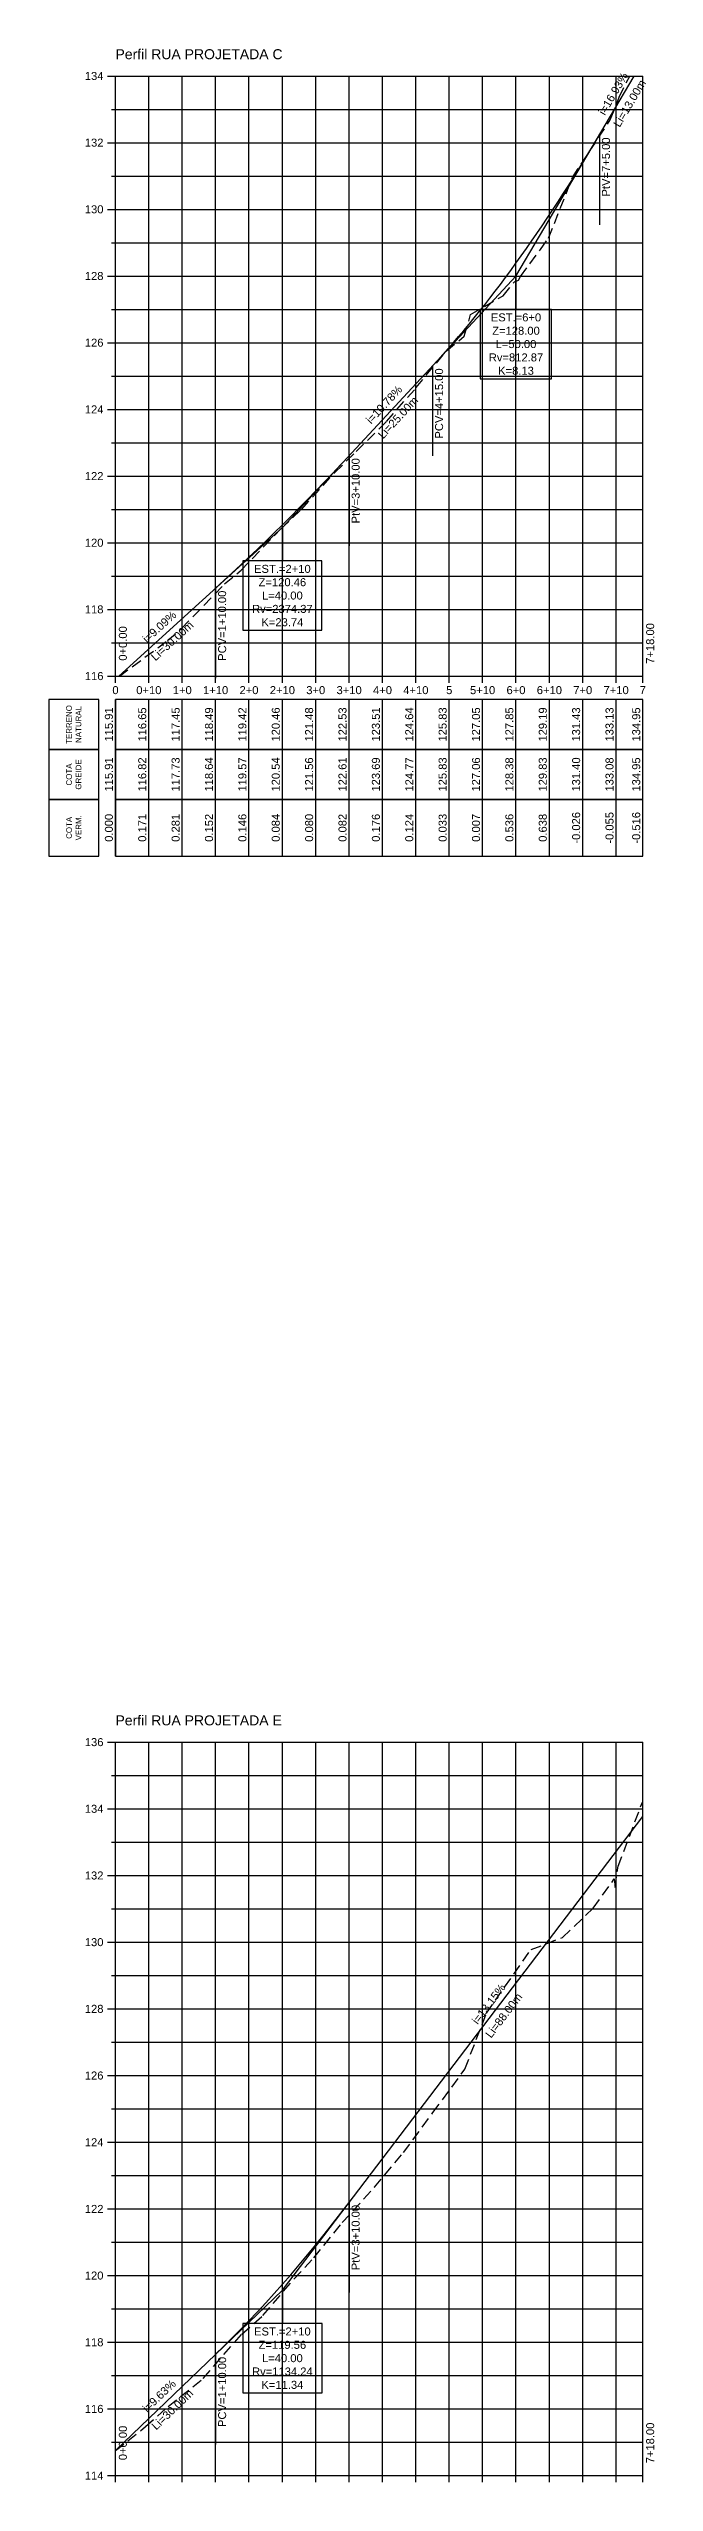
# Model space of a CAD drawing. Header units: metres. Extents: x 437145 to 443371, y 9612590 to 9615494.
# Drawn here: x 441651 to 441833, y 9614007 to 9614737 of the extents above; entities that cross this region are included whole.
import ezdxf

# ---------------------------------------------------------------- set-up
doc = ezdxf.new("R2010")
doc.units = ezdxf.units.M
doc.linetypes.add('HIDDEN', pattern=[9.525, 6.35, -3.175])
for name, color, linetype in [('Borda', 1, 'Continuous'), ('Cota', 2, 'Continuous'), ('COTA-TN', 7, 'Continuous'), ('Estacas', 7, 'Continuous'), ('Malha', 251, 'Continuous'), ('Perfil visualização', 7, 'Continuous'), ('PIs', 2, 'Continuous'), ('Plataforma 1', 10, 'Continuous'), ('Terreno', 3, 'HIDDEN'), ('TEXTO', 7, 'Continuous'), ('TXT-Curvas', 7, 'Continuous'), ('TXT-Estacas', 7, 'Continuous'), ('TXT-Perfil', 7, 'Continuous')]:
    doc.layers.add(name, color=color, linetype=linetype)
doc.styles.add('ARIAL', font='arial.ttf')

msp = doc.modelspace()

# ---------------------------------------------------------------- linework, layer by layer
at = {"layer": 'Borda', "color": 3, "linetype": 'Continuous', "lineweight": -3}
for p, q in [((441668.95, 9614729.26), (441671.35, 9614729.26)), ((441670.15, 9614719.26), (441671.35, 9614719.26)), ((441668.95, 9614709.26), (441671.35, 9614709.26)), ((441670.15, 9614699.26), (441671.35, 9614699.26)), ((441668.95, 9614689.26), (441671.35, 9614689.26)), ((441670.15, 9614679.26), (441671.35, 9614679.26)), ((441668.95, 9614669.26), (441671.35, 9614669.26)), ((441670.15, 9614659.26), (441671.35, 9614659.26)), ((441668.95, 9614649.26), (441671.35, 9614649.26)), ((441670.15, 9614639.26), (441671.35, 9614639.26)), ((441668.95, 9614629.26), (441671.35, 9614629.26)), ((441670.15, 9614619.26), (441671.35, 9614619.26)), ((441668.95, 9614609.26), (441671.35, 9614609.26)), ((441670.15, 9614599.26), (441671.35, 9614599.26)), ((441668.95, 9614589.26), (441671.35, 9614589.26)), ((441670.15, 9614579.26), (441671.35, 9614579.26)), ((441668.95, 9614569.26), (441671.35, 9614569.26)), ((441670.15, 9614559.26), (441671.35, 9614559.26)), ((441668.95, 9614549.26), (441671.35, 9614549.26)), ((441668.95, 9614229.5), (441671.35, 9614229.5)), ((441670.15, 9614219.5), (441671.35, 9614219.5)), ((441668.95, 9614209.5), (441671.35, 9614209.5)), ((441670.15, 9614199.5), (441671.35, 9614199.5)), ((441668.95, 9614189.5), (441671.35, 9614189.5)), ((441670.15, 9614179.5), (441671.35, 9614179.5)), ((441668.95, 9614169.5), (441671.35, 9614169.5)), ((441670.15, 9614159.5), (441671.35, 9614159.5)), ((441668.95, 9614149.5), (441671.35, 9614149.5)), ((441670.15, 9614139.5), (441671.35, 9614139.5)), ((441668.95, 9614129.5), (441671.35, 9614129.5)), ((441670.15, 9614119.5), (441671.35, 9614119.5)), ((441668.95, 9614109.5), (441671.35, 9614109.5)), ((441670.15, 9614099.5), (441671.35, 9614099.5)), ((441668.95, 9614089.5), (441671.35, 9614089.5)), ((441670.15, 9614079.5), (441671.35, 9614079.5)), ((441668.95, 9614069.5), (441671.35, 9614069.5)), ((441670.15, 9614059.5), (441671.35, 9614059.5)), ((441668.95, 9614049.5), (441671.35, 9614049.5)), ((441670.15, 9614039.5), (441671.35, 9614039.5)), ((441668.95, 9614029.5), (441671.35, 9614029.5)), ((441670.15, 9614019.5), (441671.35, 9614019.5)), ((441668.95, 9614009.5), (441671.35, 9614009.5))]:
    msp.add_line(p, q, dxfattribs=at)
at = {"layer": 'Borda', "color": 1, "linetype": 'Continuous', "lineweight": -3}
for p, q in [((441671.35, 9614549.26), (441671.35, 9614729.26)), ((441671.35, 9614729.26), (441829.35, 9614729.26)), ((441829.35, 9614549.26), (441829.35, 9614729.26)), ((441671.35, 9614549.26), (441829.35, 9614549.26)), ((441671.35, 9614009.5), (441671.35, 9614229.5)), ((441671.35, 9614229.5), (441829.35, 9614229.5)), ((441829.35, 9614009.5), (441829.35, 9614229.5)), ((441671.35, 9614009.5), (441829.35, 9614009.5))]:
    msp.add_line(p, q, dxfattribs=at)
at = {"layer": 'COTA-TN', "color": 8, "linetype": 'Continuous', "lineweight": -3}
for p, q in [((441671.35, 9614495.26), (441671.35, 9614542.26)), ((441681.35, 9614495.26), (441681.35, 9614542.26)), ((441691.35, 9614495.26), (441691.35, 9614542.26)), ((441701.35, 9614495.26), (441701.35, 9614542.26)), ((441711.35, 9614495.26), (441711.35, 9614542.26)), ((441721.35, 9614495.26), (441721.35, 9614542.26)), ((441731.35, 9614495.26), (441731.35, 9614542.26)), ((441741.35, 9614495.26), (441741.35, 9614542.26)), ((441751.35, 9614495.26), (441751.35, 9614542.26)), ((441761.35, 9614495.26), (441761.35, 9614542.26)), ((441771.35, 9614495.26), (441771.35, 9614542.26)), ((441781.35, 9614495.26), (441781.35, 9614542.26)), ((441791.35, 9614495.26), (441791.35, 9614542.26)), ((441801.35, 9614495.26), (441801.35, 9614542.26)), ((441811.35, 9614495.26), (441811.35, 9614542.26)), ((441821.35, 9614495.26), (441821.35, 9614542.26)), ((441829.35, 9614495.26), (441829.35, 9614542.26))]:
    msp.add_line(p, q, dxfattribs=at)
for points in [[(441666.35, 9614527.26), (441666.35, 9614542.26), (441651.35, 9614542.26), (441651.35, 9614527.26)], [(441671.35, 9614527.26), (441829.35, 9614527.26), (441829.35, 9614542.26), (441671.35, 9614542.26)], [(441666.35, 9614512.26), (441666.35, 9614527.26), (441651.35, 9614527.26), (441651.35, 9614512.26)], [(441671.35, 9614512.26), (441829.35, 9614512.26), (441829.35, 9614527.26), (441671.35, 9614527.26)], [(441666.35, 9614495.26), (441666.35, 9614512.26), (441651.35, 9614512.26), (441651.35, 9614495.26)], [(441671.35, 9614495.26), (441829.35, 9614495.26), (441829.35, 9614512.26), (441671.35, 9614512.26)]]:
    msp.add_3dface(points, dxfattribs=at)
at = {"layer": 'Estacas', "color": 3, "linetype": 'Continuous', "lineweight": -3}
for p, q in [((441671.35, 9614547.26), (441671.35, 9614549.26)), ((441681.35, 9614547.26), (441681.35, 9614549.26)), ((441691.35, 9614547.26), (441691.35, 9614549.26)), ((441701.35, 9614547.26), (441701.35, 9614549.26)), ((441711.35, 9614547.26), (441711.35, 9614549.26)), ((441721.35, 9614547.26), (441721.35, 9614549.26)), ((441731.35, 9614547.26), (441731.35, 9614549.26)), ((441741.35, 9614547.26), (441741.35, 9614549.26)), ((441751.35, 9614547.26), (441751.35, 9614549.26)), ((441761.35, 9614547.26), (441761.35, 9614549.26)), ((441771.35, 9614547.26), (441771.35, 9614549.26)), ((441781.35, 9614547.26), (441781.35, 9614549.26)), ((441791.35, 9614547.26), (441791.35, 9614549.26)), ((441801.35, 9614547.26), (441801.35, 9614549.26)), ((441811.35, 9614547.26), (441811.35, 9614549.26)), ((441821.35, 9614547.26), (441821.35, 9614549.26)), ((441829.35, 9614547.26), (441829.35, 9614549.26)), ((441671.35, 9614007.5), (441671.35, 9614009.5)), ((441681.35, 9614007.5), (441681.35, 9614009.5)), ((441691.35, 9614007.5), (441691.35, 9614009.5)), ((441701.35, 9614007.5), (441701.35, 9614009.5)), ((441711.35, 9614007.5), (441711.35, 9614009.5)), ((441721.35, 9614007.5), (441721.35, 9614009.5)), ((441731.35, 9614007.5), (441731.35, 9614009.5)), ((441741.35, 9614007.5), (441741.35, 9614009.5)), ((441751.35, 9614007.5), (441751.35, 9614009.5)), ((441761.35, 9614007.5), (441761.35, 9614009.5)), ((441771.35, 9614007.5), (441771.35, 9614009.5)), ((441781.35, 9614007.5), (441781.35, 9614009.5)), ((441791.35, 9614007.5), (441791.35, 9614009.5)), ((441801.35, 9614007.5), (441801.35, 9614009.5)), ((441811.35, 9614007.5), (441811.35, 9614009.5)), ((441821.35, 9614007.5), (441821.35, 9614009.5)), ((441829.35, 9614007.5), (441829.35, 9614009.5))]:
    msp.add_line(p, q, dxfattribs=at)
at = {"layer": 'Malha', "color": 251, "linetype": 'Continuous', "lineweight": -3}
for p, q in [((441671.35, 9614729.26), (441829.35, 9614729.26)), ((441671.35, 9614549.26), (441671.35, 9614729.26)), ((441681.35, 9614549.26), (441681.35, 9614729.26)), ((441691.35, 9614549.26), (441691.35, 9614729.26)), ((441701.35, 9614549.26), (441701.35, 9614729.26)), ((441711.35, 9614549.26), (441711.35, 9614729.26)), ((441721.35, 9614549.26), (441721.35, 9614729.26)), ((441731.35, 9614549.26), (441731.35, 9614729.26)), ((441741.35, 9614549.26), (441741.35, 9614729.26)), ((441751.35, 9614549.26), (441751.35, 9614729.26)), ((441761.35, 9614549.26), (441761.35, 9614729.26)), ((441771.35, 9614549.26), (441771.35, 9614729.26)), ((441781.35, 9614549.26), (441781.35, 9614729.26)), ((441791.35, 9614549.26), (441791.35, 9614729.26)), ((441801.35, 9614549.26), (441801.35, 9614729.26)), ((441811.35, 9614549.26), (441811.35, 9614729.26)), ((441821.35, 9614549.26), (441821.35, 9614729.26)), ((441829.35, 9614549.26), (441829.35, 9614729.26)), ((441671.35, 9614719.26), (441829.35, 9614719.26)), ((441671.35, 9614709.26), (441829.35, 9614709.26)), ((441671.35, 9614699.26), (441829.35, 9614699.26)), ((441671.35, 9614689.26), (441829.35, 9614689.26)), ((441671.35, 9614679.26), (441829.35, 9614679.26)), ((441671.35, 9614669.26), (441829.35, 9614669.26)), ((441671.35, 9614659.26), (441829.35, 9614659.26)), ((441671.35, 9614649.26), (441829.35, 9614649.26)), ((441671.35, 9614639.26), (441829.35, 9614639.26)), ((441671.35, 9614629.26), (441829.35, 9614629.26)), ((441671.35, 9614619.26), (441829.35, 9614619.26)), ((441671.35, 9614609.26), (441829.35, 9614609.26)), ((441671.35, 9614599.26), (441829.35, 9614599.26)), ((441671.35, 9614589.26), (441829.35, 9614589.26)), ((441671.35, 9614579.26), (441829.35, 9614579.26)), ((441671.35, 9614569.26), (441829.35, 9614569.26)), ((441671.35, 9614559.26), (441829.35, 9614559.26)), ((441671.35, 9614549.26), (441829.35, 9614549.26)), ((441671.35, 9614229.5), (441829.35, 9614229.5)), ((441671.35, 9614009.5), (441671.35, 9614229.5)), ((441681.35, 9614009.5), (441681.35, 9614229.5)), ((441691.35, 9614009.5), (441691.35, 9614229.5)), ((441701.35, 9614009.5), (441701.35, 9614229.5)), ((441711.35, 9614009.5), (441711.35, 9614229.5)), ((441721.35, 9614009.5), (441721.35, 9614229.5)), ((441731.35, 9614009.5), (441731.35, 9614229.5)), ((441741.35, 9614009.5), (441741.35, 9614229.5)), ((441751.35, 9614009.5), (441751.35, 9614229.5)), ((441761.35, 9614009.5), (441761.35, 9614229.5)), ((441771.35, 9614009.5), (441771.35, 9614229.5)), ((441781.35, 9614009.5), (441781.35, 9614229.5)), ((441791.35, 9614009.5), (441791.35, 9614229.5)), ((441801.35, 9614009.5), (441801.35, 9614229.5)), ((441811.35, 9614009.5), (441811.35, 9614229.5)), ((441821.35, 9614009.5), (441821.35, 9614229.5)), ((441829.35, 9614009.5), (441829.35, 9614229.5)), ((441671.35, 9614219.5), (441829.35, 9614219.5)), ((441671.35, 9614209.5), (441829.35, 9614209.5)), ((441671.35, 9614199.5), (441829.35, 9614199.5)), ((441671.35, 9614189.5), (441829.35, 9614189.5)), ((441671.35, 9614179.5), (441829.35, 9614179.5)), ((441671.35, 9614169.5), (441829.35, 9614169.5)), ((441671.35, 9614159.5), (441829.35, 9614159.5)), ((441671.35, 9614149.5), (441829.35, 9614149.5)), ((441671.35, 9614139.5), (441829.35, 9614139.5)), ((441671.35, 9614129.5), (441829.35, 9614129.5)), ((441671.35, 9614119.5), (441829.35, 9614119.5)), ((441671.35, 9614109.5), (441829.35, 9614109.5)), ((441671.35, 9614099.5), (441829.35, 9614099.5)), ((441671.35, 9614089.5), (441829.35, 9614089.5)), ((441671.35, 9614079.5), (441829.35, 9614079.5)), ((441671.35, 9614069.5), (441829.35, 9614069.5)), ((441671.35, 9614059.5), (441829.35, 9614059.5)), ((441671.35, 9614049.5), (441829.35, 9614049.5)), ((441671.35, 9614039.5), (441829.35, 9614039.5)), ((441671.35, 9614029.5), (441829.35, 9614029.5)), ((441671.35, 9614019.5), (441829.35, 9614019.5)), ((441671.35, 9614009.5), (441829.35, 9614009.5))]:
    msp.add_line(p, q, dxfattribs=at)
at = {"layer": 'PIs', "color": 2, "linetype": 'Continuous', "lineweight": -3}
for p, q in [((441671.35, 9614549.26), (441671.35, 9614729.26)), ((441829.35, 9614549.26), (441829.35, 9614729.26)), ((441671.35, 9614009.5), (441671.35, 9614229.5)), ((441829.35, 9614009.5), (441829.35, 9614229.5))]:
    msp.add_line(p, q, dxfattribs=at)
at = {"layer": 'Plataforma 1', "color": 10, "linetype": 'Continuous', "lineweight": -3, "ltscale": 2}
for p, q in [((441791.35, 9614669.26), (441826.79, 9614729.26)), ((441814.78, 9614708.95), (441816.35, 9614711.58)), ((441811.66, 9614703.78), (441813.22, 9614706.35)), ((441813.22, 9614706.35), (441814.78, 9614708.95)), ((441806.97, 9614696.25), (441808.53, 9614698.73)), ((441808.53, 9614698.73), (441810.1, 9614701.24)), ((441810.1, 9614701.24), (441811.66, 9614703.78)), ((441802.28, 9614688.99), (441803.85, 9614691.38)), ((441803.85, 9614691.38), (441805.41, 9614693.8)), ((441805.41, 9614693.8), (441806.97, 9614696.25)), ((441797.6, 9614682), (441799.16, 9614684.3)), ((441799.16, 9614684.3), (441800.72, 9614686.63)), ((441800.72, 9614686.63), (441802.28, 9614688.99)), ((441791.35, 9614673.1), (441792.91, 9614675.28)), ((441792.91, 9614675.28), (441794.47, 9614677.49)), ((441794.47, 9614677.49), (441796.03, 9614679.73)), ((441796.03, 9614679.73), (441797.6, 9614682)), ((441721.35, 9614593.83), (441791.35, 9614669.26)), ((441786.66, 9614666.75), (441788.22, 9614668.84)), ((441788.22, 9614668.84), (441789.78, 9614670.95)), ((441789.78, 9614670.95), (441791.35, 9614673.1)), ((441780.41, 9614658.69), (441781.97, 9614660.66)), ((441781.97, 9614660.66), (441783.53, 9614662.66)), ((441783.53, 9614662.66), (441785.1, 9614664.69)), ((441785.1, 9614664.69), (441786.66, 9614666.75)), ((441774.16, 9614651.11), (441775.72, 9614652.96)), ((441775.72, 9614652.96), (441777.28, 9614654.84)), ((441777.28, 9614654.84), (441778.85, 9614656.75)), ((441778.85, 9614656.75), (441780.41, 9614658.69)), ((441767.91, 9614644.02), (441769.47, 9614645.75)), ((441769.47, 9614645.75), (441771.03, 9614647.51)), ((441771.03, 9614647.51), (441772.6, 9614649.3)), ((441772.6, 9614649.3), (441774.16, 9614651.11)), ((441766.35, 9614642.32), (441767.91, 9614644.02)), ((441733.85, 9614607.42), (441736.35, 9614610.05)), ((441736.35, 9614610.05), (441738.85, 9614612.7)), ((441738.85, 9614612.7), (441741.35, 9614615.38)), ((441726.35, 9614599.69), (441728.85, 9614602.24)), ((441728.85, 9614602.24), (441731.35, 9614604.82)), ((441731.35, 9614604.82), (441733.85, 9614607.42)), ((441718.85, 9614592.2), (441721.35, 9614594.68)), ((441721.35, 9614594.68), (441723.85, 9614597.17)), ((441723.85, 9614597.17), (441726.35, 9614599.69)), ((441672.31, 9614549.26), (441721.35, 9614593.83)), ((441711.35, 9614584.95), (441713.85, 9614587.34)), ((441713.85, 9614587.34), (441716.35, 9614589.76)), ((441716.35, 9614589.76), (441718.85, 9614592.2)), ((441703.85, 9614577.94), (441706.35, 9614580.25)), ((441706.35, 9614580.25), (441708.85, 9614582.59)), ((441708.85, 9614582.59), (441711.35, 9614584.95)), ((441701.35, 9614575.65), (441703.85, 9614577.94)), ((441721.35, 9614065.14), (441829.35, 9614207.19)), ((441738.85, 9614088.19), (441741.35, 9614091.45)), ((441733.85, 9614081.83), (441736.35, 9614084.98)), ((441736.35, 9614084.98), (441738.85, 9614088.19)), ((441728.85, 9614075.7), (441731.35, 9614078.74)), ((441731.35, 9614078.74), (441733.85, 9614081.83)), ((441721.35, 9614066.91), (441723.85, 9614069.78)), ((441723.85, 9614069.78), (441726.35, 9614072.71)), ((441726.35, 9614072.71), (441728.85, 9614075.7)), ((441671.35, 9614017.01), (441721.35, 9614065.14)), ((441716.35, 9614061.32), (441718.85, 9614064.09)), ((441718.85, 9614064.09), (441721.35, 9614066.91)), ((441708.85, 9614053.36), (441711.35, 9614055.96)), ((441711.35, 9614055.96), (441713.85, 9614058.61)), ((441713.85, 9614058.61), (441716.35, 9614061.32)), ((441701.35, 9614045.89), (441703.85, 9614048.33)), ((441703.85, 9614048.33), (441706.35, 9614050.81)), ((441706.35, 9614050.81), (441708.85, 9614053.36))]:
    msp.add_line(p, q, dxfattribs=at)
at = {"layer": 'Terreno', "color": 3, "linetype": 'HIDDEN', "lineweight": -3, "ltscale": 0.5}
for p, q in [((441822.28, 9614722.96), (441825.42, 9614729.26)), ((441819.59, 9614716.09), (441822.28, 9614722.96)), ((441808.28, 9614698.84), (441819.59, 9614716.09)), ((441801.13, 9614680.64), (441808.28, 9614698.84)), ((441792.66, 9614669.15), (441798.68, 9614677.2)), ((441798.68, 9614677.2), (441801.08, 9614680.62)), ((441801.08, 9614680.62), (441801.13, 9614680.64)), ((441790.66, 9614667.35), (441790.92, 9614667.57)), ((441790.92, 9614667.57), (441792.1, 9614668.05)), ((441792.1, 9614668.05), (441792.66, 9614669.15)), ((441777.76, 9614657.73), (441787.55, 9614663.37)), ((441787.55, 9614663.37), (441790.66, 9614667.35)), ((441775.81, 9614651.2), (441777.76, 9614657.73)), ((441761.44, 9614635.8), (441770.5, 9614646.84)), ((441770.5, 9614646.84), (441775.81, 9614651.2)), ((441752.56, 9614625.6), (441761.44, 9614635.8)), ((441743.43, 9614616.61), (441752.56, 9614625.6)), ((441737.06, 9614610.35), (441743.43, 9614616.61)), ((441727.16, 9614599.38), (441737.06, 9614610.35)), ((441720.99, 9614593.49), (441727.16, 9614599.38)), ((441709, 9614581.06), (441720.99, 9614593.49)), ((441704.04, 9614576.93), (441709, 9614581.06)), ((441691.17, 9614563.57), (441704.04, 9614576.93)), ((441672.52, 9614549.26), (441686.96, 9614559.9)), ((441686.96, 9614559.9), (441691.17, 9614563.57)), ((441821.93, 9614192.28), (441828.95, 9614210.79)), ((441828.95, 9614210.79), (441829.35, 9614211.68)), ((441814.51, 9614179.72), (441820.81, 9614188.47)), ((441820.81, 9614188.47), (441821.07, 9614185.93)), ((441821.07, 9614185.93), (441821.93, 9614192.28)), ((441805.28, 9614170.94), (441814.51, 9614179.72)), ((441782.47, 9614148.19), (441795.9, 9614167.32)), ((441795.9, 9614167.32), (441805.28, 9614170.94)), ((441776.06, 9614131.44), (441782.47, 9614148.19)), ((441766.48, 9614118.39), (441776.06, 9614131.44)), ((441757.61, 9614106.39), (441766.48, 9614118.39)), ((441748.92, 9614095.99), (441757.61, 9614106.39)), ((441739.3, 9614085.39), (441748.92, 9614095.99)), ((441730.8, 9614074.84), (441739.3, 9614085.39)), ((441724.81, 9614068.42), (441730.8, 9614074.84)), ((441715.54, 9614057.54), (441724.81, 9614068.42)), ((441709.2, 9614051.95), (441715.54, 9614057.54)), ((441697.61, 9614038.62), (441709.2, 9614051.95)), ((441687.1, 9614030.22), (441697.61, 9614038.62)), ((441680.38, 9614024.21), (441687.1, 9614030.22)), ((441671.35, 9614017.01), (441680.38, 9614024.21))]:
    msp.add_line(p, q, dxfattribs=at)
at = {"layer": 'TXT-Curvas', "color": 7, "linetype": 'Continuous', "lineweight": -3}
for p, q in [((441816.35, 9614711.58), (441816.35, 9614684.58)), ((441791.35, 9614669.26), (441791.35, 9614659.26)), ((441780.66, 9614659.26), (441780.66, 9614638.46)), ((441802.03, 9614659.26), (441780.66, 9614659.26)), ((441802.03, 9614638.46), (441802.03, 9614659.26)), ((441766.35, 9614642.32), (441766.35, 9614615.32)), ((441780.66, 9614638.46), (441802.03, 9614638.46)), ((441741.35, 9614615.38), (441741.35, 9614588.38)), ((441721.35, 9614593.83), (441721.35, 9614583.83)), ((441709.52, 9614583.83), (441709.52, 9614563.03)), ((441733.17, 9614583.83), (441709.52, 9614583.83)), ((441733.17, 9614563.03), (441733.17, 9614583.83)), ((441701.35, 9614575.65), (441701.35, 9614548.65)), ((441709.52, 9614563.03), (441733.17, 9614563.03)), ((441741.35, 9614091.45), (441741.35, 9614064.45)), ((441721.35, 9614065.14), (441721.35, 9614055.14)), ((441709.46, 9614055.14), (441709.46, 9614034.34)), ((441733.23, 9614055.14), (441709.46, 9614055.14)), ((441733.23, 9614034.34), (441733.23, 9614055.14)), ((441701.35, 9614045.89), (441701.35, 9614018.89)), ((441709.46, 9614034.34), (441733.23, 9614034.34))]:
    msp.add_line(p, q, dxfattribs=at)

# ---------------------------------------------------------------- texts
at = {"layer": 'Cota', "color": 2, "linetype": 'Continuous', "lineweight": -3, "char_height": 2.4, "attachment_point": 6, "style": 'ARIAL'}
for s, insert in [('{\\C256;134  }', (441667.75, 9614729.26)), ('{\\C256;132  }', (441667.75, 9614709.26)), ('{\\C256;130  }', (441667.75, 9614689.26)), ('{\\C256;128  }', (441667.75, 9614669.26)), ('{\\C256;126  }', (441667.75, 9614649.26)), ('{\\C256;124  }', (441667.75, 9614629.26)), ('{\\C256;122  }', (441667.75, 9614609.26)), ('{\\C256;120  }', (441667.75, 9614589.26)), ('{\\C256;118  }', (441667.75, 9614569.26)), ('{\\C256;116  }', (441667.75, 9614549.26)), ('{\\C256;136  }', (441667.75, 9614229.5)), ('{\\C256;134  }', (441667.75, 9614209.5)), ('{\\C256;132  }', (441667.75, 9614189.5)), ('{\\C256;130  }', (441667.75, 9614169.5)), ('{\\C256;128  }', (441667.75, 9614149.5)), ('{\\C256;126  }', (441667.75, 9614129.5)), ('{\\C256;124  }', (441667.75, 9614109.5)), ('{\\C256;122  }', (441667.75, 9614089.5)), ('{\\C256;120  }', (441667.75, 9614069.5)), ('{\\C256;118  }', (441667.75, 9614049.5)), ('{\\C256;116  }', (441667.75, 9614029.5)), ('{\\C256;114  }', (441667.75, 9614009.5))]:
    msp.add_mtext(s, dxfattribs=dict(at, insert=insert))
at = {"layer": 'Estacas', "color": 7, "linetype": 'Continuous', "lineweight": -3, "char_height": 2.4, "attachment_point": 2, "style": 'ARIAL'}
for s, insert in [('{\\C256;0}', (441671.35, 9614546.26)), ('{\\C256;0+10}', (441681.35, 9614546.26)), ('{\\C256;1+0}', (441691.35, 9614546.26)), ('{\\C256;1+10}', (441701.35, 9614546.26)), ('{\\C256;2+0}', (441711.35, 9614546.26)), ('{\\C256;2+10}', (441721.35, 9614546.26)), ('{\\C256;3+0}', (441731.35, 9614546.26)), ('{\\C256;3+10}', (441741.35, 9614546.26)), ('{\\C256;4+0}', (441751.35, 9614546.26)), ('{\\C256;4+10}', (441761.35, 9614546.26)), ('{\\C256;5}', (441771.35, 9614546.26)), ('{\\C256;5+10}', (441781.35, 9614546.26)), ('{\\C256;6+0}', (441791.35, 9614546.26)), ('{\\C256;6+10}', (441801.35, 9614546.26)), ('{\\C256;7+0}', (441811.35, 9614546.26)), ('{\\C256;7+10}', (441821.35, 9614546.26)), ('{\\C256;7}', (441829.35, 9614546.26))]:
    msp.add_mtext(s, dxfattribs=dict(at, insert=insert))
at = {"layer": 'Perfil visualização', "color": 7, "linetype": 'Continuous', "lineweight": -3, "char_height": 1.7, "attachment_point": 5, "rotation": 90, "style": 'ARIAL'}
for s, insert in [('{\\C256;TERRENO\\PNATURAL}', (441658.85, 9614534.76)), ('{\\C256;COTA\\PGREIDE}', (441658.85, 9614519.76)), ('{\\C256;COTA\\PVERM.}', (441658.85, 9614503.76))]:
    msp.add_mtext(s, dxfattribs=dict(at, insert=insert))
at = {"layer": 'TEXTO', "color": 4, "linetype": 'Continuous', "lineweight": -3, "char_height": 3, "attachment_point": 7, "style": 'ARIAL'}
for s, insert in [('Perfil RUA PROJETADA C', (441671.35, 9614734.26)), ('Perfil RUA PROJETADA E', (441671.35, 9614234.5))]:
    msp.add_mtext(s, dxfattribs=dict(at, insert=insert))
at = {"layer": 'TEXTO', "color": 7, "linetype": 'Continuous', "lineweight": -3, "char_height": 2.4, "style": 'ARIAL'}
for s, insert, attachment_point, rotation in [('i=16.93%', (441821.55, 9614723.34), 8, 59.42553), ('Li=13.00m', (441824.35, 9614721.69), 2, 59.42553), ('i=10.78%', (441752.75, 9614629.87), 8, 47.13709), ('Li=25.00m', (441755.13, 9614627.66), 2, 47.13709), ('i=9.09%', (441685.34, 9614563.13), 8, 42.27273), ('Li=30.00m', (441687.52, 9614560.72), 2, 42.27273), ('i=13.15%', (441784.15, 9614150.23), 8, 52.75459), ('Li=88.00m', (441786.74, 9614148.26), 2, 52.75459), ('i=9.63%', (441685.31, 9614032.53), 8, 43.90905), ('Li=30.00m', (441687.56, 9614030.19), 2, 43.90905)]:
    msp.add_mtext(s, dxfattribs=dict(at, insert=insert, attachment_point=attachment_point, rotation=rotation))
at = {"layer": 'TXT-Curvas', "color": 7, "linetype": 'Continuous', "lineweight": -3, "char_height": 2.4, "attachment_point": 3, "rotation": 90, "style": 'ARIAL'}
for s, insert in [('{\\C256;PtV=7+5.00}', (441817.1, 9614710.83)), ('{\\C256;PCV=4+15.00}', (441767.1, 9614641.57)), ('{\\C256;PtV=3+10.00}', (441742.1, 9614614.63)), ('{\\C256;PCV=1+10.00}', (441702.1, 9614574.9)), ('{\\C256;PtV=3+10.00}', (441742.1, 9614090.7)), ('{\\C256;PCV=1+10.00}', (441702.1, 9614045.14))]:
    msp.add_mtext(s, dxfattribs=dict(at, insert=insert))
at = {"layer": 'TXT-Curvas', "color": 7, "linetype": 'Continuous', "lineweight": -3, "char_height": 2.4, "attachment_point": 2, "style": 'ARIAL'}
for s, insert in [('EST.=6+0\\PZ=128.00\\PL=50.00\\PRv=812.87\\PK=8.13', (441791.35, 9614658.06)), ('EST.=2+10\\PZ=120.46\\PL=40.00\\PRv=2374.37\\PK=23.74', (441721.35, 9614582.63)), ('EST.=2+10\\PZ=119.56\\PL=40.00\\PRv=1134.24\\PK=11.34', (441721.35, 9614053.94))]:
    msp.add_mtext(s, dxfattribs=dict(at, insert=insert))
at = {"layer": 'TXT-Estacas', "color": 7, "linetype": 'Continuous', "lineweight": -3, "char_height": 2.4, "attachment_point": 2, "rotation": 90, "style": 'ARIAL'}
for s, insert in [('0+0.00', (441672.35, 9614559.06)), ('7+18.00', (441830.35, 9614559.06)), ('7+18.00', (441830.35, 9614019.3)), ('0+0.00', (441672.35, 9614019.3))]:
    msp.add_mtext(s, dxfattribs=dict(at, insert=insert))
at = {"layer": 'TXT-Perfil', "color": 7, "linetype": 'Continuous', "lineweight": -3, "char_height": 2.4, "attachment_point": 8, "rotation": 90, "style": 'ARIAL'}
for s, insert in [('115.91', (441670.6, 9614534.76)), ('116.65', (441680.6, 9614534.76)), ('117.45', (441690.6, 9614534.76)), ('118.49', (441700.6, 9614534.76)), ('119.42', (441710.6, 9614534.76)), ('120.46', (441720.6, 9614534.76)), ('121.48', (441730.6, 9614534.76)), ('122.53', (441740.6, 9614534.76)), ('123.51', (441750.6, 9614534.76)), ('124.64', (441760.6, 9614534.76)), ('125.83', (441770.6, 9614534.76)), ('127.05', (441780.6, 9614534.76)), ('127.85', (441790.6, 9614534.76)), ('129.19', (441800.6, 9614534.76)), ('131.43', (441810.6, 9614534.76)), ('133.13', (441820.6, 9614534.76)), ('134.95', (441828.6, 9614534.76)), ('115.91', (441670.6, 9614519.76)), ('116.82', (441680.6, 9614519.76)), ('117.73', (441690.6, 9614519.76)), ('118.64', (441700.6, 9614519.76)), ('119.57', (441710.6, 9614519.76)), ('120.54', (441720.6, 9614519.76)), ('121.56', (441730.6, 9614519.76)), ('122.61', (441740.6, 9614519.76)), ('123.69', (441750.6, 9614519.76)), ('124.77', (441760.6, 9614519.76)), ('125.83', (441770.6, 9614519.76)), ('127.06', (441780.6, 9614519.76)), ('128.38', (441790.6, 9614519.76)), ('129.83', (441800.6, 9614519.76)), ('131.40', (441810.6, 9614519.76)), ('133.08', (441820.6, 9614519.76)), ('134.95', (441828.6, 9614519.76)), ('0.000', (441670.6, 9614503.76)), ('0.171', (441680.6, 9614503.76)), ('0.281', (441690.6, 9614503.76)), ('0.152', (441700.6, 9614503.76)), ('0.146', (441710.6, 9614503.76)), ('0.084', (441720.6, 9614503.76)), ('0.080', (441730.6, 9614503.76)), ('0.082', (441740.6, 9614503.76)), ('0.176', (441750.6, 9614503.76)), ('0.124', (441760.6, 9614503.76)), ('0.033', (441770.6, 9614503.76)), ('0.007', (441780.6, 9614503.76)), ('0.536', (441790.6, 9614503.76)), ('0.638', (441800.6, 9614503.76)), ('-0.026', (441810.6, 9614503.76)), ('-0.055', (441820.6, 9614503.76)), ('-0.516', (441828.6, 9614503.76))]:
    msp.add_mtext(s, dxfattribs=dict(at, insert=insert))

doc.saveas('drawing.dxf')
